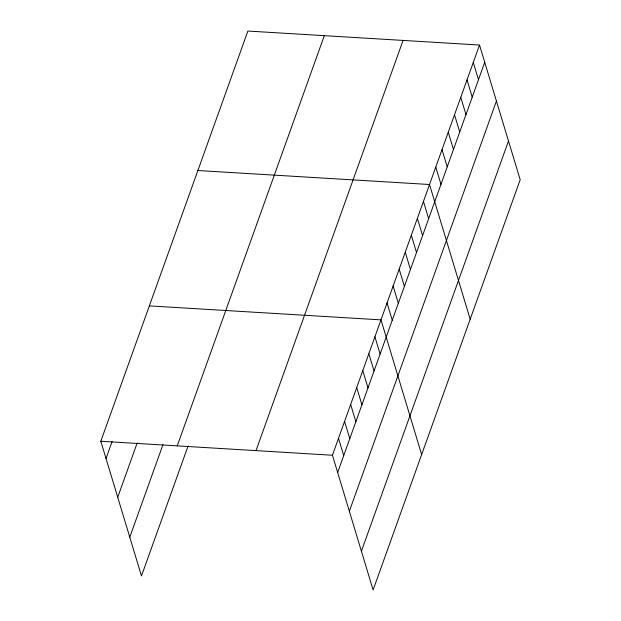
<?xml version="1.0" encoding="UTF-8"?>
<svg xmlns="http://www.w3.org/2000/svg" width="621" height="621" viewBox="0 0 621 621"><rect width="100%" height="100%" fill="white"/><g stroke="black" fill="none" stroke-linecap="round" stroke-linejoin="round"><path stroke-width="0.93" d="M188.101 445.94L141.479 575.962L100.812 441.259L247.888 31.05L479.521 45.038L520.188 179.741L373.112 589.95L332.445 455.24L479.521 45.038M106.012 458.5L112.083 441.585M117.718 497.266L137.194 442.936M129.773 537.204L162.981 444.582M177.249 445.87L324.325 35.669M256.007 450.629L403.083 40.419M337.653 472.488L484.729 62.279M349.351 511.254L496.427 101.044M361.414 551.184L508.49 140.983M197.882 170.519L429.515 184.507L470.182 319.21M149.343 305.889L380.983 319.877L421.651 454.58M100.812 441.259L332.445 455.24M473.272 62.473L478.473 79.713M467.015 79.899L472.224 97.148M460.766 97.334L465.975 114.582M454.518 114.769L459.726 132.017M448.269 132.203L453.47 149.451M442.012 149.638L447.221 166.886M435.763 167.072L440.972 184.321M423.444 201.429L428.653 218.67M417.382 218.351L422.59 235.592M411.312 235.266L416.52 252.514M405.249 252.188L410.458 269.436M399.179 269.11L404.387 286.359M393.116 286.033L398.317 303.281M387.046 302.955L392.255 320.195M374.913 336.792L380.122 354.04M368.843 353.714L374.052 370.962M362.78 370.636L367.989 387.884M356.71 387.558L361.919 404.807M350.648 404.481L355.856 421.729M344.577 421.403L349.786 438.643M338.515 438.325L343.716 455.566"/></g></svg>
